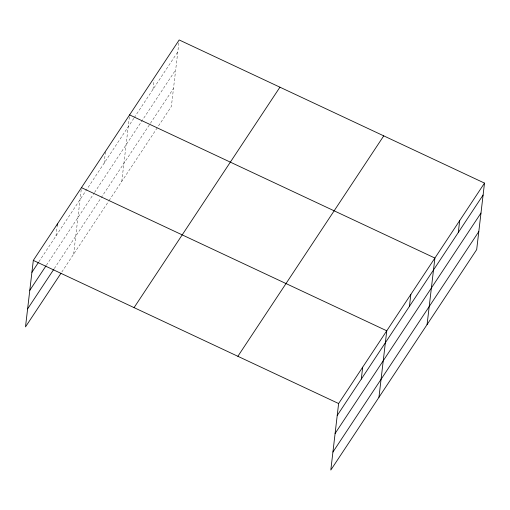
<?xml version="1.0" encoding="UTF-8"?>
<svg xmlns="http://www.w3.org/2000/svg" width="510" height="510" viewBox="0 0 510 510"><rect width="100%" height="100%" fill="white"/><g stroke="black" fill="none" stroke-linecap="round" stroke-linejoin="round"><path stroke-width="0.38" stroke-dasharray="2.55 1.91" d="M55.979 235.939L57.209 225.503M73.638 254.152L81.364 188.388M104.123 163.2L105.519 151.272M121.782 181.407L129.502 115.642M152.987 89.352L154.039 80.408M178.838 42.936L171.379 106.462L157.89 126.843M38.913 261.732L133.843 118.282M134.283 117.625L177.786 51.88M46.423 265.194L94.127 193.112M94.567 192.455L175.669 69.889M54.309 268.541L100.7 198.447M101.139 197.784L149.997 123.949M150.431 123.292L173.489 88.447M61.825 272.008L108.649 201.246M109.089 200.583L157.456 127.5"/><path stroke-width="0.76" d="M484.5 183.103L338.621 403.537L330.811 470.048L476.684 249.613L484.5 183.103L179.188 39.952L33.316 260.387L25.5 326.897L60.945 273.328M57.209 225.503L57.381 224.017M361.29 379.096L362.693 367.168M378.949 397.303L386.765 330.799L81.453 187.642M409.434 306.351L410.831 294.423M427.087 324.564L434.902 258.054L129.591 114.897M458.299 232.509L459.701 220.581M31.913 272.315L38.473 262.395M29.797 290.324L45.989 265.857M27.616 308.881L53.875 269.203M134.066 307.626L279.939 87.191M237.87 356.299L383.75 135.864M337.225 415.465L483.097 195.03M335.108 433.481L480.981 213.046M332.928 452.038L478.801 231.604M33.316 260.387L338.621 403.537"/></g></svg>
